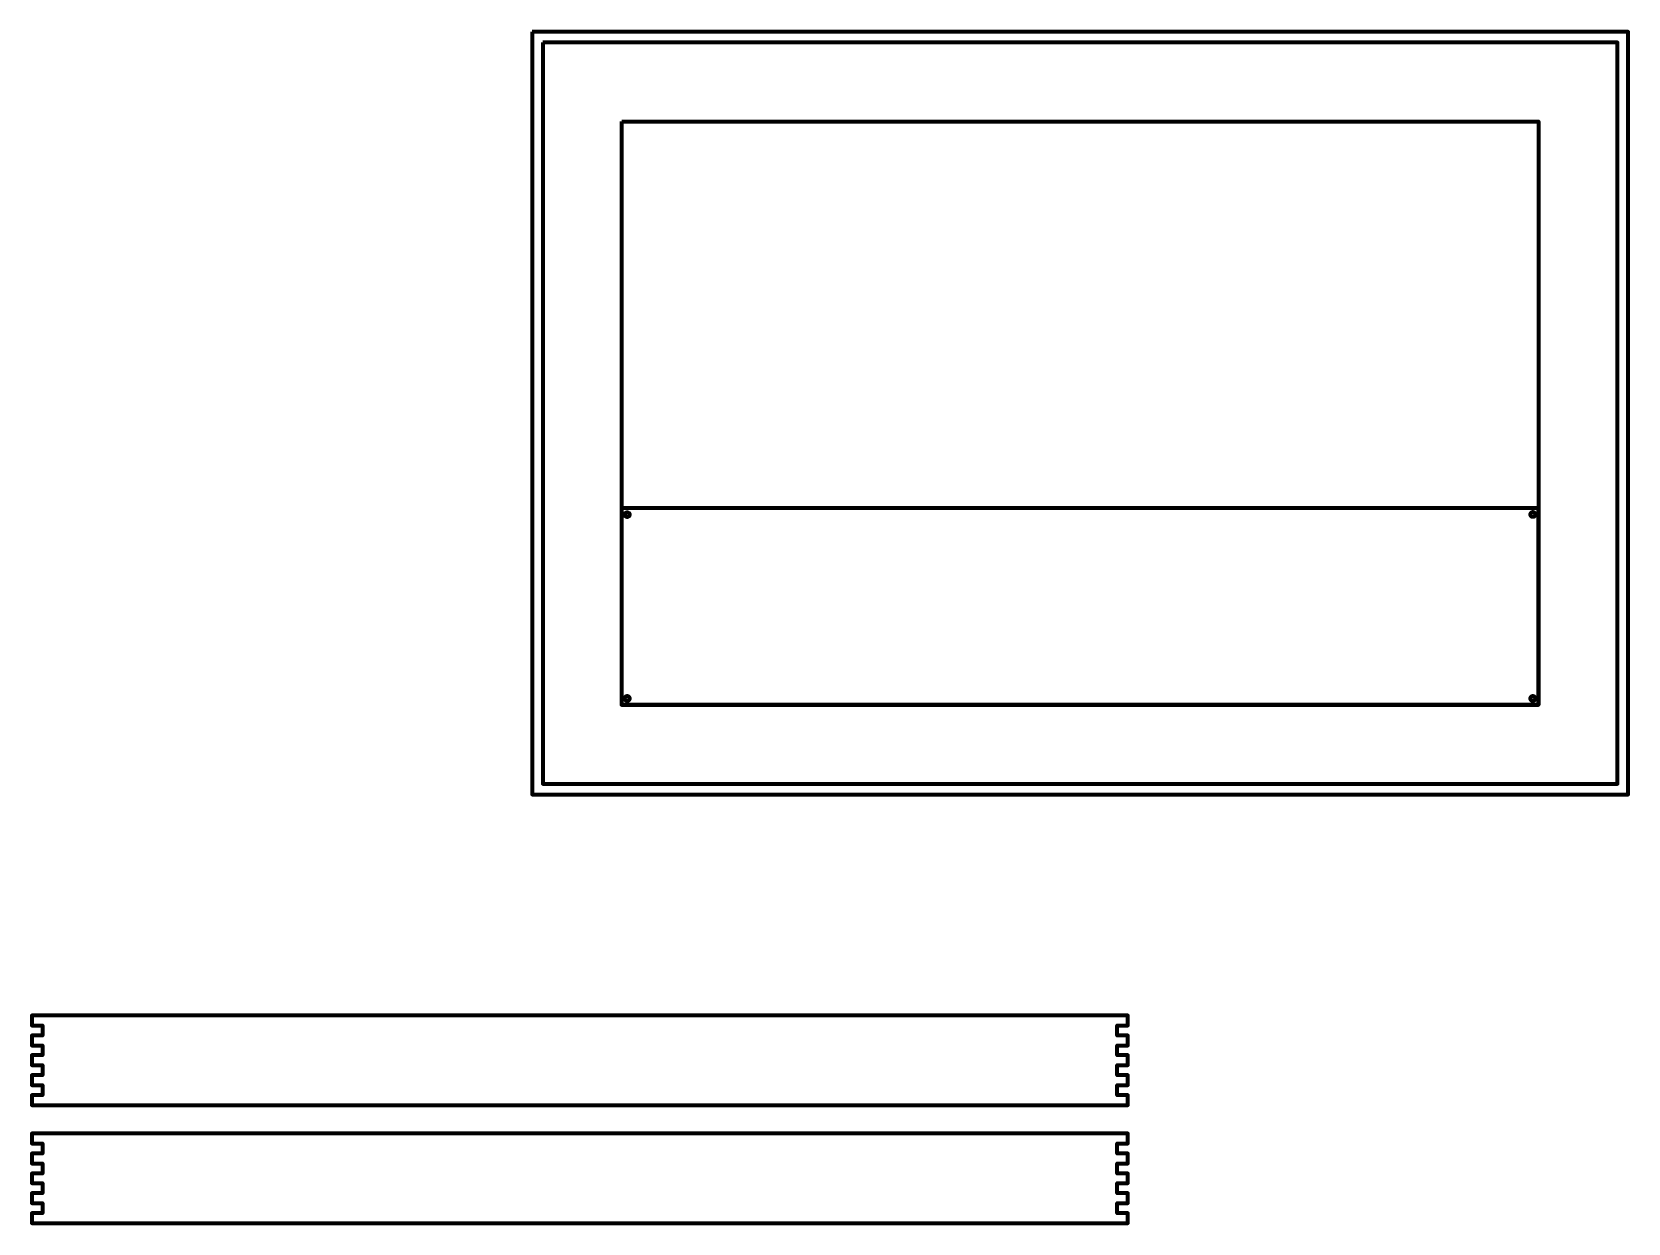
# Model space of a CAD drawing. Header units: inches. Extents: x -39 to 134, y -28 to 107.
# Drawn here: x -24.7 to 66.2, y 38.8 to 106.7 of the extents above; entities that cross this region are included whole.
import ezdxf

# ---------------------------------------------------------------- set-up
doc = ezdxf.new("R2010")
doc.units = ezdxf.units.IN
doc.header["$MEASUREMENT"] = 0
doc.layers.add('Layer 1', color=7, linetype='Continuous', lineweight=0)

# ---------------------------------------------------------------- blocks, each defined once
blk = doc.blocks.new('Block_2')
at = {"layer": 'Layer 1', "color": 11, "lineweight": 70, "true_color": 0xea6e6e}
for points in [[(3.777, 106.73), (3.777, 106.73), (66.236, 106.73), (66.236, 106.73), (66.236, 106.73), (66.236, 63.27), (66.236, 63.27), (66.236, 63.27), (3.777, 63.27), (3.777, 63.27), (3.777, 63.27), (3.777, 106.73), (3.777, 106.73)], [(3.777, 106.73), (3.777, 106.73), (66.236, 106.73), (66.236, 106.73), (66.236, 106.73), (66.236, 63.27), (66.236, 63.27), (66.236, 63.27), (3.777, 63.27), (3.777, 63.27), (3.777, 63.27), (3.777, 106.73), (3.777, 106.73)], [(4.375, 106.131), (4.375, 106.131), (65.638, 106.131), (65.638, 106.131), (65.638, 106.131), (65.638, 63.869), (65.638, 63.869), (65.638, 63.869), (4.375, 63.869), (4.375, 63.869), (4.375, 63.869), (4.375, 106.131), (4.375, 106.131)], [(8.876, 101.63), (8.876, 101.63), (8.876, 68.37), (8.876, 68.37), (8.876, 68.37), (61.136, 68.37), (61.136, 68.37), (61.136, 68.37), (61.136, 101.63), (61.136, 101.63), (61.136, 101.63), (8.876, 101.63), (8.876, 101.63)]]:
    blk.add_open_spline(points, degree=3, knots=[0, 0, 0, 0, 1, 1, 1, 2, 2, 2, 3, 3, 3, 4, 4, 4, 4], dxfattribs=at)

msp = doc.modelspace()

# ---------------------------------------------------------------- linework, layer by layer
at = {"layer": 'Layer 1', "color": 11, "lineweight": 70, "true_color": 0xea6e6e}
msp.add_lwpolyline([(61.13, 79.592), (8.87, 79.592), (8.87, 68.37), (61.13, 68.37)], close=True, dxfattribs=at)
for points, knots in [([(9.329, 79.216), (9.329, 79.293), (9.266, 79.356), (9.188, 79.356), (9.111, 79.356), (9.048, 79.294), (9.048, 79.216), (9.048, 79.216), (9.048, 79.216), (9.048, 79.216), (9.047, 79.138), (9.11, 79.075), (9.188, 79.075), (9.266, 79.075), (9.329, 79.138), (9.329, 79.216), (9.329, 79.216), (9.329, 79.216), (9.329, 79.216)], [0, 0, 0, 0, 1, 1, 1, 2, 2, 2, 3, 3, 3, 4, 4, 4, 5, 5, 5, 6, 6, 6, 6]), ([(60.952, 79.225), (60.953, 79.302), (60.89, 79.365), (60.812, 79.365), (60.734, 79.365), (60.671, 79.302), (60.671, 79.225), (60.671, 79.225), (60.671, 79.225), (60.671, 79.225), (60.671, 79.147), (60.734, 79.084), (60.812, 79.084), (60.889, 79.084), (60.952, 79.147), (60.952, 79.224), (60.952, 79.224), (60.952, 79.225), (60.952, 79.225)], [0, 0, 0, 0, 1, 1, 1, 2, 2, 2, 3, 3, 3, 4, 4, 4, 5, 5, 5, 6, 6, 6, 6]), ([(9.329, 68.737), (9.329, 68.815), (9.266, 68.878), (9.188, 68.878), (9.111, 68.878), (9.048, 68.815), (9.048, 68.738), (9.048, 68.737), (9.048, 68.737), (9.048, 68.737), (9.047, 68.66), (9.11, 68.597), (9.188, 68.597), (9.266, 68.597), (9.329, 68.659), (9.329, 68.737), (9.329, 68.737), (9.329, 68.737), (9.329, 68.737)], [0, 0, 0, 0, 1, 1, 1, 2, 2, 2, 3, 3, 3, 4, 4, 4, 5, 5, 5, 6, 6, 6, 6]), ([(60.952, 68.737), (60.953, 68.815), (60.89, 68.878), (60.812, 68.878), (60.734, 68.878), (60.671, 68.815), (60.671, 68.738), (60.671, 68.737), (60.671, 68.737), (60.671, 68.737), (60.671, 68.66), (60.734, 68.597), (60.812, 68.597), (60.889, 68.597), (60.952, 68.659), (60.952, 68.737), (60.952, 68.737), (60.952, 68.737), (60.952, 68.737)], [0, 0, 0, 0, 1, 1, 1, 2, 2, 2, 3, 3, 3, 4, 4, 4, 5, 5, 5, 6, 6, 6, 6]), ([(37.122, 45.562), (37.122, 45.562), (-24.141, 45.562), (-24.141, 45.562), (-24.141, 45.562), (-24.141, 45.562), (-24.141, 45.562), (-24.141, 45.562), (-24.739, 45.562), (-24.739, 45.562), (-24.739, 45.562), (-24.739, 46.129), (-24.739, 46.129), (-24.739, 46.129), (-24.141, 46.129), (-24.141, 46.129), (-24.141, 46.129), (-24.141, 46.129), (-24.141, 46.129), (-24.141, 46.129), (-24.141, 46.695), (-24.141, 46.695), (-24.141, 46.695), (-24.141, 46.695), (-24.141, 46.695), (-24.141, 46.695), (-24.739, 46.695), (-24.739, 46.695), (-24.739, 46.695), (-24.739, 47.262), (-24.739, 47.262), (-24.739, 47.262), (-24.141, 47.262), (-24.141, 47.262), (-24.141, 47.262), (-24.141, 47.262), (-24.141, 47.262), (-24.141, 47.262), (-24.141, 47.828), (-24.141, 47.828), (-24.141, 47.828), (-24.141, 47.828), (-24.141, 47.828), (-24.141, 47.828), (-24.739, 47.828), (-24.739, 47.828), (-24.739, 47.828), (-24.739, 48.395), (-24.739, 48.395), (-24.739, 48.395), (-24.141, 48.395), (-24.141, 48.395), (-24.141, 48.395), (-24.141, 48.395), (-24.141, 48.395), (-24.141, 48.395), (-24.141, 48.961), (-24.141, 48.961), (-24.141, 48.961), (-24.141, 48.961), (-24.141, 48.961), (-24.141, 48.961), (-24.739, 48.961), (-24.739, 48.961), (-24.739, 48.961), (-24.739, 49.528), (-24.739, 49.528), (-24.739, 49.528), (-24.141, 49.528), (-24.141, 49.528), (-24.141, 49.528), (-24.141, 49.528), (-24.141, 49.528), (-24.141, 49.528), (-24.141, 50.094), (-24.141, 50.094), (-24.141, 50.094), (-24.141, 50.094), (-24.141, 50.094), (-24.141, 50.094), (-24.739, 50.094), (-24.739, 50.094), (-24.739, 50.094), (-24.739, 50.661), (-24.739, 50.661), (-24.739, 50.661), (-24.141, 50.661), (-24.141, 50.661), (-24.141, 50.661), (-24.141, 50.661), (-24.141, 50.661), (-24.141, 50.661), (37.122, 50.661), (37.122, 50.661), (37.122, 50.661), (37.122, 50.661), (37.122, 50.661), (37.122, 50.661), (37.72, 50.661), (37.72, 50.661), (37.72, 50.661), (37.72, 50.094), (37.72, 50.094), (37.72, 50.094), (37.122, 50.094), (37.122, 50.094), (37.122, 50.094), (37.122, 50.094), (37.122, 50.094), (37.122, 50.094), (37.122, 49.528), (37.122, 49.528), (37.122, 49.528), (37.122, 49.528), (37.122, 49.528), (37.122, 49.528), (37.72, 49.528), (37.72, 49.528), (37.72, 49.528), (37.72, 48.961), (37.72, 48.961), (37.72, 48.961), (37.122, 48.961), (37.122, 48.961), (37.122, 48.961), (37.122, 48.961), (37.122, 48.961), (37.122, 48.961), (37.122, 48.395), (37.122, 48.395), (37.122, 48.395), (37.122, 48.395), (37.122, 48.395), (37.122, 48.395), (37.72, 48.395), (37.72, 48.395), (37.72, 48.395), (37.72, 47.828), (37.72, 47.828), (37.72, 47.828), (37.122, 47.828), (37.122, 47.828), (37.122, 47.828), (37.122, 47.828), (37.122, 47.828), (37.122, 47.828), (37.122, 47.262), (37.122, 47.262), (37.122, 47.262), (37.122, 47.262), (37.122, 47.262), (37.122, 47.262), (37.72, 47.262), (37.72, 47.262), (37.72, 47.262), (37.72, 46.695), (37.72, 46.695), (37.72, 46.695), (37.122, 46.695), (37.122, 46.695), (37.122, 46.695), (37.122, 46.695), (37.122, 46.695), (37.122, 46.695), (37.122, 46.129), (37.122, 46.129), (37.122, 46.129), (37.122, 46.129), (37.122, 46.129), (37.122, 46.129), (37.72, 46.129), (37.72, 46.129), (37.72, 46.129), (37.72, 45.562), (37.72, 45.562), (37.72, 45.562), (37.122, 45.562), (37.122, 45.562), (37.122, 45.562), (37.122, 45.562), (37.122, 45.562)], [0, 0, 0, 0, 1, 1, 1, 2, 2, 2, 3, 3, 3, 4, 4, 4, 5, 5, 5, 6, 6, 6, 7, 7, 7, 8, 8, 8, 9, 9, 9, 10, 10, 10, 11, 11, 11, 12, 12, 12, 13, 13, 13, 14, 14, 14, 15, 15, 15, 16, 16, 16, 17, 17, 17, 18, 18, 18, 19, 19, 19, 20, 20, 20, 21, 21, 21, 22, 22, 22, 23, 23, 23, 24, 24, 24, 25, 25, 25, 26, 26, 26, 27, 27, 27, 28, 28, 28, 29, 29, 29, 30, 30, 30, 31, 31, 31, 32, 32, 32, 33, 33, 33, 34, 34, 34, 35, 35, 35, 36, 36, 36, 37, 37, 37, 38, 38, 38, 39, 39, 39, 40, 40, 40, 41, 41, 41, 42, 42, 42, 43, 43, 43, 44, 44, 44, 45, 45, 45, 46, 46, 46, 47, 47, 47, 48, 48, 48, 49, 49, 49, 50, 50, 50, 51, 51, 51, 52, 52, 52, 53, 53, 53, 54, 54, 54, 55, 55, 55, 56, 56, 56, 57, 57, 57, 58, 58, 58, 59, 59, 59, 60, 60, 60, 60]), ([(37.122, 38.833), (37.122, 38.833), (-24.141, 38.833), (-24.141, 38.833), (-24.141, 38.833), (-24.141, 38.833), (-24.141, 38.833), (-24.141, 38.833), (-24.739, 38.833), (-24.739, 38.833), (-24.739, 38.833), (-24.739, 39.399), (-24.739, 39.399), (-24.739, 39.399), (-24.141, 39.399), (-24.141, 39.399), (-24.141, 39.399), (-24.141, 39.399), (-24.141, 39.399), (-24.141, 39.399), (-24.141, 39.966), (-24.141, 39.966), (-24.141, 39.966), (-24.141, 39.966), (-24.141, 39.966), (-24.141, 39.966), (-24.739, 39.966), (-24.739, 39.966), (-24.739, 39.966), (-24.739, 40.532), (-24.739, 40.532), (-24.739, 40.532), (-24.141, 40.532), (-24.141, 40.532), (-24.141, 40.532), (-24.141, 40.532), (-24.141, 40.532), (-24.141, 40.532), (-24.141, 41.099), (-24.141, 41.099), (-24.141, 41.099), (-24.141, 41.099), (-24.141, 41.099), (-24.141, 41.099), (-24.739, 41.099), (-24.739, 41.099), (-24.739, 41.099), (-24.739, 41.665), (-24.739, 41.665), (-24.739, 41.665), (-24.141, 41.665), (-24.141, 41.665), (-24.141, 41.665), (-24.141, 41.665), (-24.141, 41.665), (-24.141, 41.665), (-24.141, 42.232), (-24.141, 42.232), (-24.141, 42.232), (-24.141, 42.232), (-24.141, 42.232), (-24.141, 42.232), (-24.739, 42.232), (-24.739, 42.232), (-24.739, 42.232), (-24.739, 42.798), (-24.739, 42.798), (-24.739, 42.798), (-24.141, 42.798), (-24.141, 42.798), (-24.141, 42.798), (-24.141, 42.798), (-24.141, 42.798), (-24.141, 42.798), (-24.141, 43.365), (-24.141, 43.365), (-24.141, 43.365), (-24.141, 43.365), (-24.141, 43.365), (-24.141, 43.365), (-24.739, 43.365), (-24.739, 43.365), (-24.739, 43.365), (-24.739, 43.931), (-24.739, 43.931), (-24.739, 43.931), (-24.141, 43.931), (-24.141, 43.931), (-24.141, 43.931), (-24.141, 43.931), (-24.141, 43.931), (-24.141, 43.931), (37.122, 43.931), (37.122, 43.931), (37.122, 43.931), (37.122, 43.931), (37.122, 43.931), (37.122, 43.931), (37.72, 43.931), (37.72, 43.931), (37.72, 43.931), (37.72, 43.365), (37.72, 43.365), (37.72, 43.365), (37.122, 43.365), (37.122, 43.365), (37.122, 43.365), (37.122, 43.365), (37.122, 43.365), (37.122, 43.365), (37.122, 42.798), (37.122, 42.798), (37.122, 42.798), (37.122, 42.798), (37.122, 42.798), (37.122, 42.798), (37.72, 42.798), (37.72, 42.798), (37.72, 42.798), (37.72, 42.232), (37.72, 42.232), (37.72, 42.232), (37.122, 42.232), (37.122, 42.232), (37.122, 42.232), (37.122, 42.232), (37.122, 42.232), (37.122, 42.232), (37.122, 41.665), (37.122, 41.665), (37.122, 41.665), (37.122, 41.665), (37.122, 41.665), (37.122, 41.665), (37.72, 41.665), (37.72, 41.665), (37.72, 41.665), (37.72, 41.099), (37.72, 41.099), (37.72, 41.099), (37.122, 41.099), (37.122, 41.099), (37.122, 41.099), (37.122, 41.099), (37.122, 41.099), (37.122, 41.099), (37.122, 40.532), (37.122, 40.532), (37.122, 40.532), (37.122, 40.532), (37.122, 40.532), (37.122, 40.532), (37.72, 40.532), (37.72, 40.532), (37.72, 40.532), (37.72, 39.966), (37.72, 39.966), (37.72, 39.966), (37.122, 39.966), (37.122, 39.966), (37.122, 39.966), (37.122, 39.966), (37.122, 39.966), (37.122, 39.966), (37.122, 39.399), (37.122, 39.399), (37.122, 39.399), (37.122, 39.399), (37.122, 39.399), (37.122, 39.399), (37.72, 39.399), (37.72, 39.399), (37.72, 39.399), (37.72, 38.833), (37.72, 38.833), (37.72, 38.833), (37.122, 38.833), (37.122, 38.833), (37.122, 38.833), (37.122, 38.833), (37.122, 38.833)], [0, 0, 0, 0, 1, 1, 1, 2, 2, 2, 3, 3, 3, 4, 4, 4, 5, 5, 5, 6, 6, 6, 7, 7, 7, 8, 8, 8, 9, 9, 9, 10, 10, 10, 11, 11, 11, 12, 12, 12, 13, 13, 13, 14, 14, 14, 15, 15, 15, 16, 16, 16, 17, 17, 17, 18, 18, 18, 19, 19, 19, 20, 20, 20, 21, 21, 21, 22, 22, 22, 23, 23, 23, 24, 24, 24, 25, 25, 25, 26, 26, 26, 27, 27, 27, 28, 28, 28, 29, 29, 29, 30, 30, 30, 31, 31, 31, 32, 32, 32, 33, 33, 33, 34, 34, 34, 35, 35, 35, 36, 36, 36, 37, 37, 37, 38, 38, 38, 39, 39, 39, 40, 40, 40, 41, 41, 41, 42, 42, 42, 43, 43, 43, 44, 44, 44, 45, 45, 45, 46, 46, 46, 47, 47, 47, 48, 48, 48, 49, 49, 49, 50, 50, 50, 51, 51, 51, 52, 52, 52, 53, 53, 53, 54, 54, 54, 55, 55, 55, 56, 56, 56, 57, 57, 57, 58, 58, 58, 59, 59, 59, 60, 60, 60, 60])]:
    msp.add_open_spline(points, degree=3, knots=knots, dxfattribs=at)

# ---------------------------------------------------------------- block references
at = {"layer": 'Layer 1'}
msp.add_blockref('Block_2', (0, 0), dxfattribs=at)

doc.saveas('drawing.dxf')
